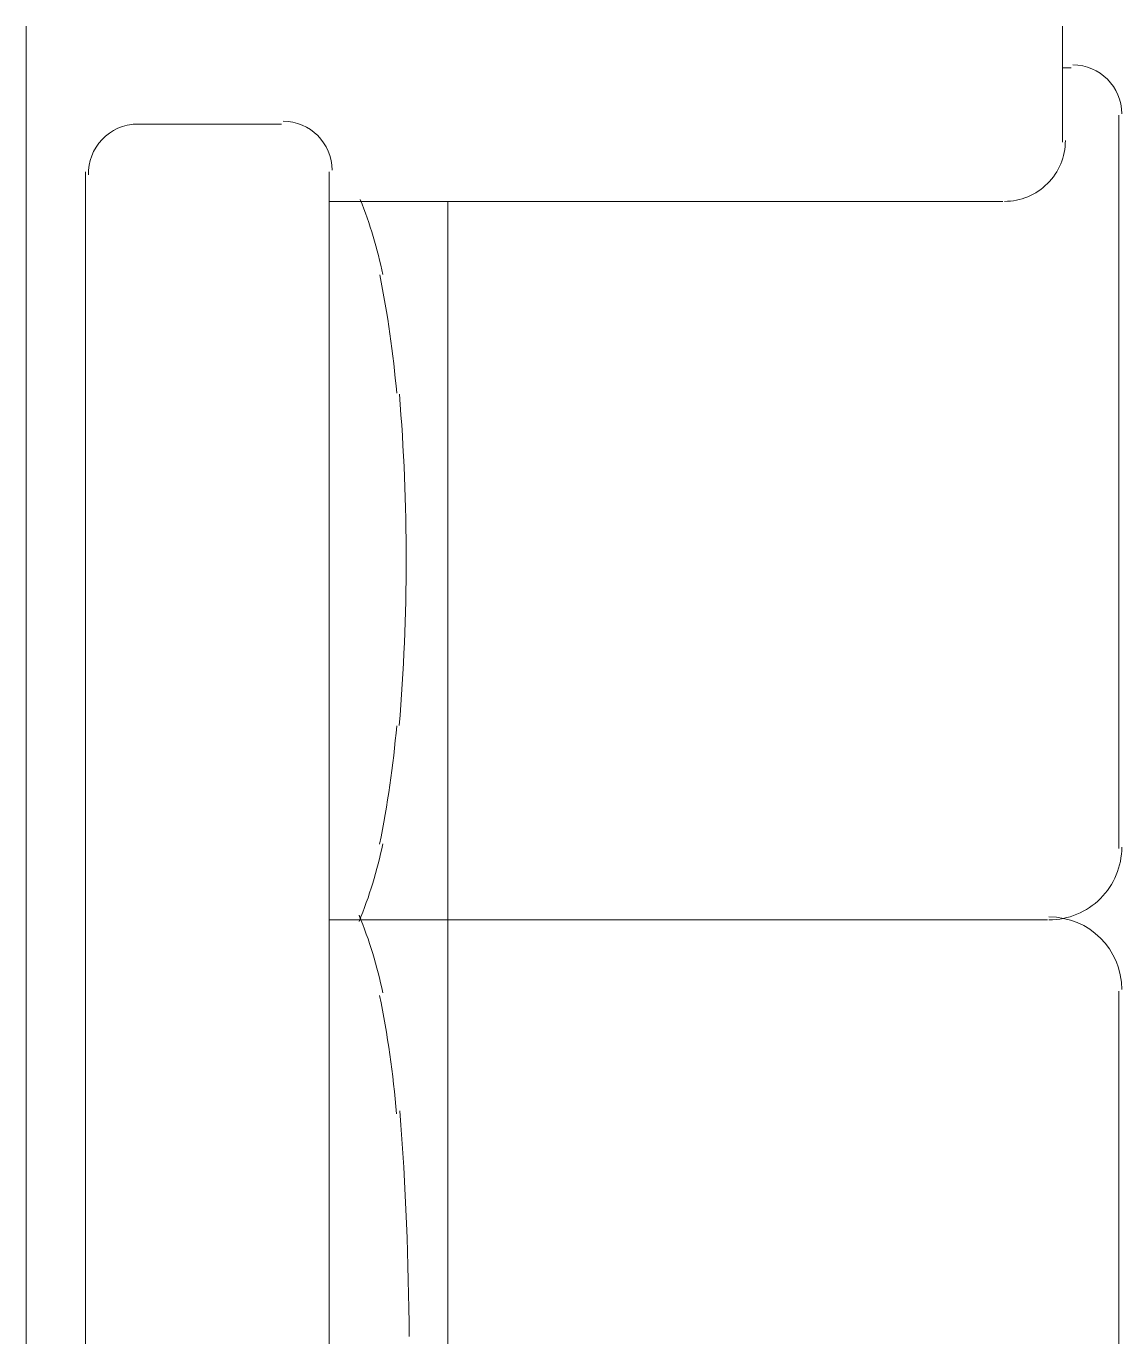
# Model space of a CAD drawing. Header units: millimetres. Extents: x -102235 to 28000, y -9692 to 28742.
# Drawn here: x -80958 to -79396, y 8776 to 10645 of the extents above; entities that cross this region are included whole.
import ezdxf

# ---------------------------------------------------------------- set-up
doc = ezdxf.new("R2010")
doc.units = ezdxf.units.MM
doc.header["$MEASUREMENT"] = 0
doc.layers.add('Drawing & Figure_Pen_No__1', color=7, linetype='Continuous', lineweight=13)
doc.layers.add('Drawing & Figure_Pen_No__141', color=7, linetype='Continuous', lineweight=20)

msp = doc.modelspace()

# ---------------------------------------------------------------- linework, layer by layer
at = {"layer": 'Drawing & Figure_Pen_No__1', "linetype": 'Continuous', "flags": 128}
for points in [[(-79396, 10519.7, 0.414213), (-79465.8, 10589.6)], [(-80800.3, 10504.9, 0.201978), (-80850, 10483.2, 0.201979), (-80869.2, 10432.5)], [(-80522.1, 10439.3, 0.414213), (-80591.9, 10509.2)], [(-79563.3, 10394.9, 0.414214), (-79476.5, 10481.6)], [(-80449.7, 10290.4, 0.045788), (-80481.9, 10397.5)], [(-80429.9, 10121.4, 0.029226), (-80454, 10290)], [(-80416.3, 9883.7, 0.021071), (-80426.1, 10120.1)], [(-80426.3, 9647.3, 0.021072), (-80416.3, 9883.7)], [(-80454.2, 9478.5, 0.029226), (-80429.9, 9647.1)], [(-80483.6, 9367.9, 0.047445), (-80449.8, 9478.7)], [(-79499.8, 9370.4, 0.414214), (-79396, 9474.1)], [(-80449.8, 9266.4, 0.047445), (-80483.6, 9377.2)], [(-80481.2, 9371.2, 0.002448), (-80483.4, 9376.7)], [(-79396, 9271, 0.414185), (-79499.8, 9374.6)], [(-80430, 9093.8, 0.029227), (-80454.3, 9262.4)], [(-80412.1, 8776.3, 0.017762), (-80425.4, 9097.9)]]:
    msp.add_lwpolyline(points, format="xyb", dxfattribs=at)
at = {"layer": 'Drawing & Figure_Pen_No__141', "linetype": 'Continuous', "flags": 128}
for points in [[(-80958.1, 6898.1), (-80958.1, 10644.6)], [(-79480.7, 10644.6), (-79480.7, 10585.4), (-79468, 10585.4)], [(-79480.7, 10593.8), (-79480.7, 10479.5)], [(-80805.7, 10504.9), (-80594.1, 10504.9)], [(-79400.3, 9472), (-79400.3, 10517.6)], [(-80873.5, 7109.8), (-80873.5, 10437.2)], [(-80526.3, 8176.6), (-80526.3, 10437.2)], [(-80526.3, 10394.9), (-79565.4, 10394.9)], [(-80357, 8176.6), (-80357, 10394.9)], [(-80526.3, 9370.4), (-79764.3, 9370.4)], [(-79764.3, 9370.4), (-79501.9, 9370.4)], [(-79400.3, 9268.8), (-79400.3, 8278.2)]]:
    msp.add_lwpolyline(points, dxfattribs=at)

doc.saveas('drawing.dxf')
